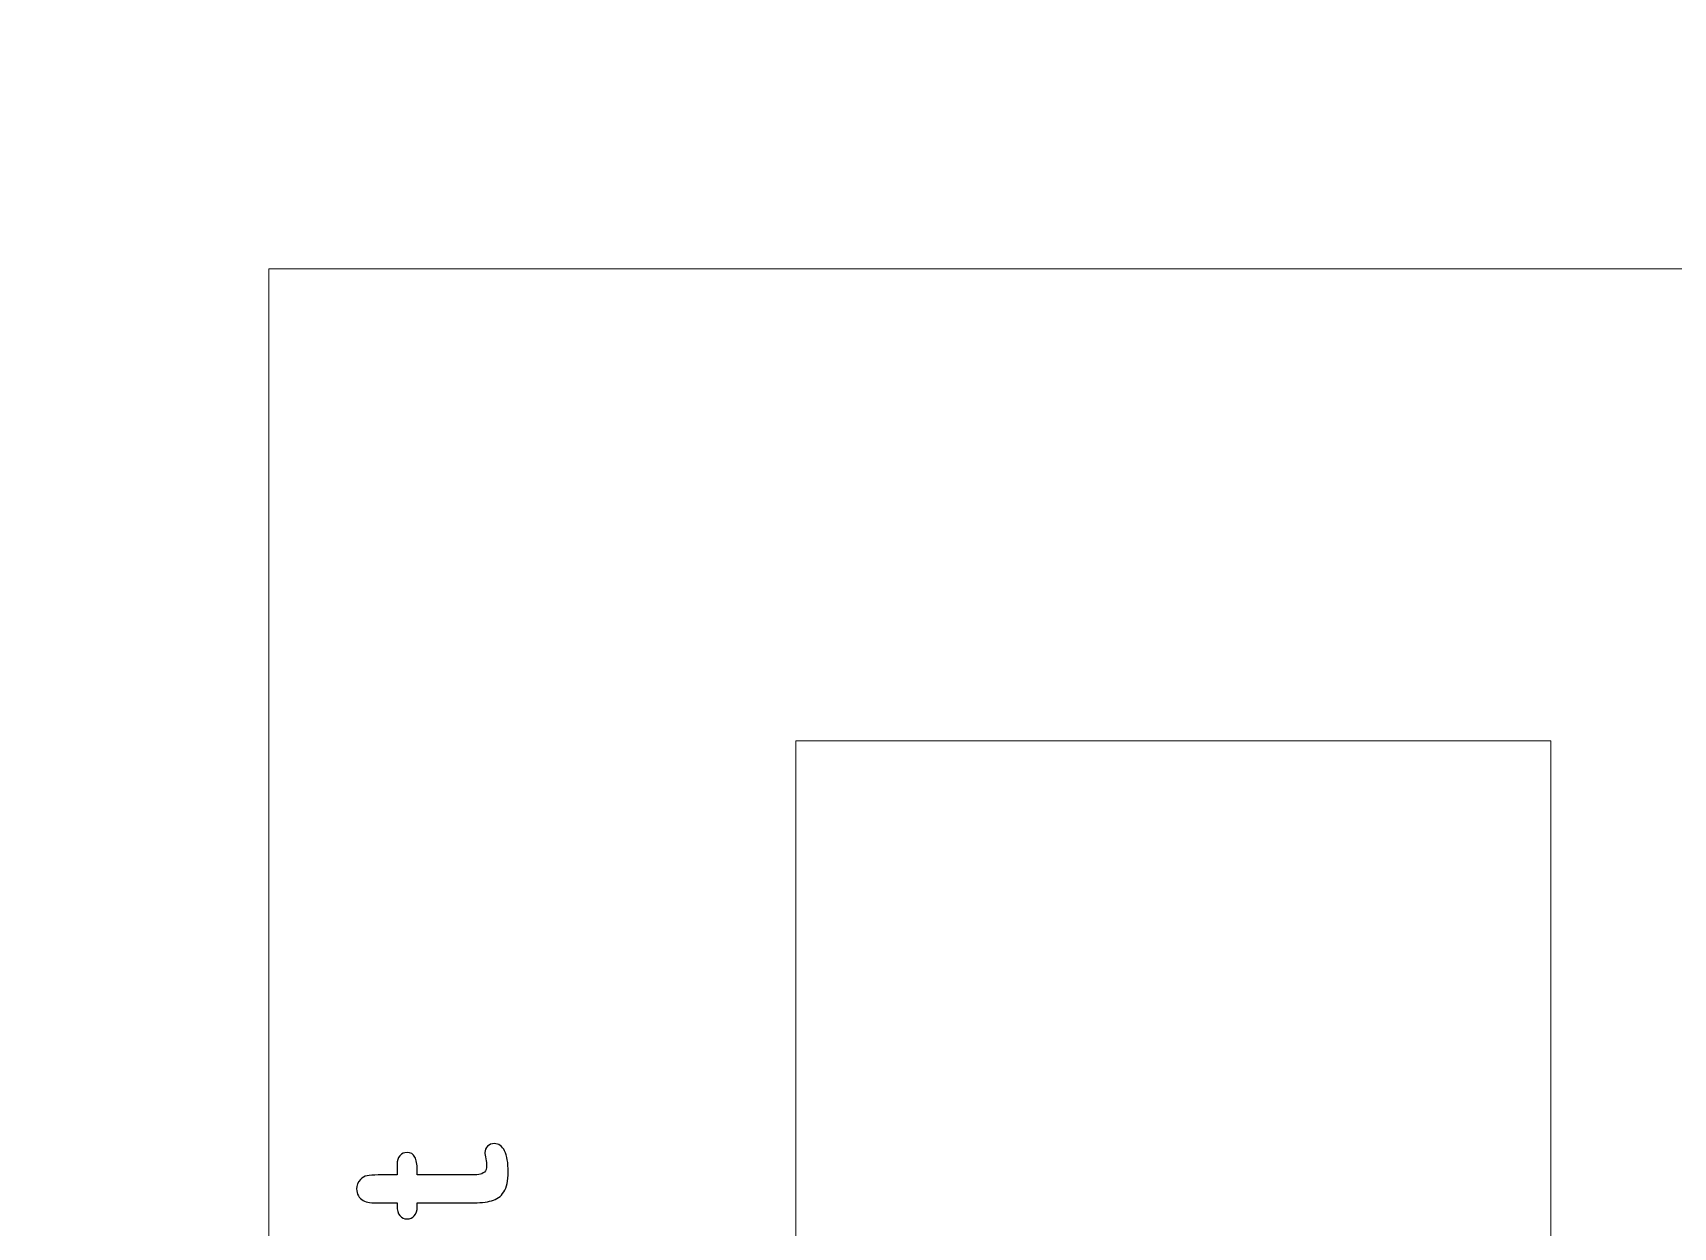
# Model space of a CAD drawing. Header units: inches. Extents: x -11.2 to 11.8, y -8.6 to 8.5.
# Drawn here: x -3.59 to -2.721, y 3.884 to 4.516 of the extents above; entities that cross this region are included whole.
import ezdxf

# ---------------------------------------------------------------- set-up
doc = ezdxf.new("R2010")
doc.units = ezdxf.units.IN
doc.header["$MEASUREMENT"] = 0
doc.layers.add('Tiny token holder', color=7, linetype='Continuous')

msp = doc.modelspace()

# ---------------------------------------------------------------- linework, layer by layer
at = {"layer": 'Tiny token holder', "color": 240, "lineweight": 9}
for points, knots in [([(-3.46482, 3.76611), (-3.46482, 3.76611), (-3.58981, 3.76611), (-3.58981, 3.76611), (-3.58981, 3.76611), (-3.58981, 3.76611), (-3.58981, 3.39111), (-3.58981, 3.39111), (-3.58981, 3.39111), (-3.58981, 3.39111), (-3.46482, 3.39111), (-3.46482, 3.39111), (-3.46482, 3.39111), (-3.46482, 3.39111), (-3.46482, 2.76611), (-3.46482, 2.76611), (-3.46482, 2.76611), (-3.46482, 2.76611), (-1.49749, 2.76611), (-1.49749, 2.76611), (-1.49749, 2.76611), (-1.49749, 2.76611), (-1.4975, 2.64111), (-1.4975, 2.64111), (-1.4975, 2.64111), (-1.4975, 2.64111), (-1.1225, 2.64111), (-1.1225, 2.64111), (-1.1225, 2.64111), (-1.1225, 2.64111), (-1.12249, 2.76611), (-1.12249, 2.76611), (-1.12249, 2.76611), (-1.12249, 2.76611), (-0.11482, 2.76611), (-0.11482, 2.76611), (-0.11482, 2.76611), (-0.11482, 2.76611), (-0.11482, 3.39111), (-0.11482, 3.39111), (-0.11482, 3.39111), (-0.11482, 3.39111), (0.01017, 3.39111), (0.01017, 3.39111), (0.01017, 3.39111), (0.01017, 3.39111), (0.01017, 3.76611), (0.01017, 3.76611), (0.01017, 3.76611), (0.01017, 3.76611), (-0.11482, 3.76611), (-0.11482, 3.76611), (-0.11482, 3.76611), (-0.11482, 3.76611), (-0.11482, 4.39111), (-0.11482, 4.39111), (-0.11482, 4.39111), (-0.11482, 4.39111), (-1.1225, 4.39111), (-1.1225, 4.39111), (-1.1225, 4.39111), (-1.1225, 4.39111), (-1.12249, 4.5161), (-1.12249, 4.5161), (-1.12249, 4.5161), (-1.12249, 4.5161), (-1.49749, 4.5161), (-1.49749, 4.5161), (-1.49749, 4.5161), (-1.49749, 4.5161), (-1.4975, 4.39111), (-1.4975, 4.39111), (-1.4975, 4.39111), (-1.4975, 4.39111), (-3.46482, 4.39111), (-3.46482, 4.39111), (-3.46482, 4.39111), (-3.46482, 4.39111), (-3.46482, 3.76611), (-3.46482, 3.76611)], [0, 0, 0, 0, 0.047619, 0.047619, 0.047619, 0.047619, 0.095238, 0.095238, 0.095238, 0.095238, 0.142857, 0.142857, 0.142857, 0.142857, 0.190476, 0.190476, 0.190476, 0.190476, 0.238095, 0.238095, 0.238095, 0.238095, 0.285714, 0.285714, 0.285714, 0.285714, 0.333333, 0.333333, 0.333333, 0.333333, 0.380952, 0.380952, 0.380952, 0.380952, 0.428571, 0.428571, 0.428571, 0.428571, 0.47619, 0.47619, 0.47619, 0.47619, 0.52381, 0.52381, 0.52381, 0.52381, 0.571429, 0.571429, 0.571429, 0.571429, 0.619048, 0.619048, 0.619048, 0.619048, 0.666667, 0.666667, 0.666667, 0.666667, 0.714286, 0.714286, 0.714286, 0.714286, 0.761905, 0.761905, 0.761905, 0.761905, 0.809524, 0.809524, 0.809524, 0.809524, 0.857143, 0.857143, 0.857143, 0.857143, 0.904762, 0.904762, 0.904762, 0.904762, 1, 1, 1, 1]), ([(-3.18564, 4.14111), (-3.18564, 4.14111), (-2.78564, 4.14111), (-2.78564, 4.14111), (-2.78564, 4.14111), (-2.78564, 4.14111), (-2.78564, 3.01611), (-2.78564, 3.01611), (-2.78564, 3.01611), (-2.78564, 3.01611), (-3.18564, 3.01611), (-3.18564, 3.01611), (-3.18564, 3.01611), (-3.18564, 3.01611), (-3.18564, 4.14111), (-3.18564, 4.14111)], [0, 0, 0, 0, 0.2, 0.2, 0.2, 0.2, 0.4, 0.4, 0.4, 0.4, 0.6, 0.6, 0.6, 0.6, 1, 1, 1, 1])]:
    msp.add_open_spline(points, degree=3, knots=knots, dxfattribs=at)
at = {"layer": 'Tiny token holder', "color": 250}
msp.add_open_spline([(-3.39683, 3.89476), (-3.39683, 3.89476), (-3.39683, 3.89639), (-3.39683, 3.89639), (-3.39683, 3.89639), (-3.39683, 3.89639), (-3.40574, 3.89639), (-3.40574, 3.89639), (-3.40574, 3.89639), (-3.40813, 3.89639), (-3.41, 3.89644), (-3.41135, 3.89657), (-3.41135, 3.89657), (-3.41272, 3.8967), (-3.41389, 3.89706), (-3.41485, 3.89763), (-3.41485, 3.89763), (-3.41587, 3.8982), (-3.4167, 3.89904), (-3.41733, 3.90013), (-3.41733, 3.90013), (-3.41796, 3.9012), (-3.41828, 3.90241), (-3.41828, 3.90376), (-3.41828, 3.90376), (-3.41828, 3.90563), (-3.41757, 3.90731), (-3.41617, 3.90883), (-3.41617, 3.90883), (-3.41522, 3.90985), (-3.41407, 3.91048), (-3.4127, 3.91076), (-3.4127, 3.91076), (-3.41135, 3.91104), (-3.40943, 3.91117), (-3.40693, 3.91117), (-3.40693, 3.91117), (-3.40693, 3.91117), (-3.39683, 3.91117), (-3.39683, 3.91117), (-3.39683, 3.91117), (-3.39683, 3.91117), (-3.39683, 3.91659), (-3.39683, 3.91659), (-3.39683, 3.91659), (-3.39683, 3.91868), (-3.39633, 3.9203), (-3.39535, 3.92139), (-3.39535, 3.92139), (-3.39435, 3.9225), (-3.39307, 3.92305), (-3.39154, 3.92305), (-3.39154, 3.92305), (-3.38954, 3.92305), (-3.38815, 3.92226), (-3.38735, 3.92068), (-3.38735, 3.92068), (-3.38656, 3.91911), (-3.38617, 3.91687), (-3.38617, 3.91393), (-3.38617, 3.91393), (-3.38617, 3.91393), (-3.38617, 3.91117), (-3.38617, 3.91117), (-3.38617, 3.91117), (-3.38617, 3.91117), (-3.35894, 3.91117), (-3.35894, 3.91117), (-3.35894, 3.91117), (-3.35663, 3.91117), (-3.35483, 3.91124), (-3.35359, 3.91141), (-3.35359, 3.91141), (-3.35235, 3.91157), (-3.35133, 3.912), (-3.35056, 3.9127), (-3.35056, 3.9127), (-3.34978, 3.91343), (-3.34939, 3.91457), (-3.34939, 3.91617), (-3.34939, 3.91617), (-3.34939, 3.91702), (-3.34954, 3.9182), (-3.34985, 3.91968), (-3.34985, 3.91968), (-3.35015, 3.92117), (-3.35031, 3.92233), (-3.35031, 3.92315), (-3.35031, 3.92315), (-3.35031, 3.92435), (-3.34983, 3.92543), (-3.34887, 3.92639), (-3.34887, 3.92639), (-3.34791, 3.92735), (-3.34672, 3.92781), (-3.34531, 3.92781), (-3.34531, 3.92781), (-3.34293, 3.92781), (-3.34111, 3.92652), (-3.33985, 3.92393), (-3.33985, 3.92393), (-3.33857, 3.92131), (-3.33794, 3.91757), (-3.33794, 3.91268), (-3.33794, 3.91268), (-3.33794, 3.90806), (-3.33872, 3.90456), (-3.34028, 3.90218), (-3.34028, 3.90218), (-3.34183, 3.8998), (-3.34398, 3.89824), (-3.34674, 3.8975), (-3.34674, 3.8975), (-3.34948, 3.89676), (-3.35315, 3.89639), (-3.35774, 3.89639), (-3.35774, 3.89639), (-3.35774, 3.89639), (-3.38617, 3.89639), (-3.38617, 3.89639), (-3.38617, 3.89639), (-3.38617, 3.89639), (-3.38617, 3.89444), (-3.38617, 3.89444), (-3.38617, 3.89444), (-3.38617, 3.8923), (-3.38667, 3.89067), (-3.38769, 3.88956), (-3.38769, 3.88956), (-3.38869, 3.88843), (-3.38998, 3.88787), (-3.39154, 3.88787), (-3.39154, 3.88787), (-3.39307, 3.88787), (-3.39435, 3.88846), (-3.39535, 3.88963), (-3.39535, 3.88963), (-3.39633, 3.89081), (-3.39683, 3.89252), (-3.39683, 3.89476)], degree=3, knots=[0, 0, 0, 0, 0.027778, 0.027778, 0.027778, 0.027778, 0.055556, 0.055556, 0.055556, 0.055556, 0.083333, 0.083333, 0.083333, 0.083333, 0.111111, 0.111111, 0.111111, 0.111111, 0.138889, 0.138889, 0.138889, 0.138889, 0.166667, 0.166667, 0.166667, 0.166667, 0.194444, 0.194444, 0.194444, 0.194444, 0.222222, 0.222222, 0.222222, 0.222222, 0.25, 0.25, 0.25, 0.25, 0.277778, 0.277778, 0.277778, 0.277778, 0.305556, 0.305556, 0.305556, 0.305556, 0.333333, 0.333333, 0.333333, 0.333333, 0.361111, 0.361111, 0.361111, 0.361111, 0.388889, 0.388889, 0.388889, 0.388889, 0.416667, 0.416667, 0.416667, 0.416667, 0.444444, 0.444444, 0.444444, 0.444444, 0.472222, 0.472222, 0.472222, 0.472222, 0.5, 0.5, 0.5, 0.5, 0.527778, 0.527778, 0.527778, 0.527778, 0.555556, 0.555556, 0.555556, 0.555556, 0.583333, 0.583333, 0.583333, 0.583333, 0.611111, 0.611111, 0.611111, 0.611111, 0.638889, 0.638889, 0.638889, 0.638889, 0.666667, 0.666667, 0.666667, 0.666667, 0.694444, 0.694444, 0.694444, 0.694444, 0.722222, 0.722222, 0.722222, 0.722222, 0.75, 0.75, 0.75, 0.75, 0.777778, 0.777778, 0.777778, 0.777778, 0.805556, 0.805556, 0.805556, 0.805556, 0.833333, 0.833333, 0.833333, 0.833333, 0.861111, 0.861111, 0.861111, 0.861111, 0.888889, 0.888889, 0.888889, 0.888889, 0.916667, 0.916667, 0.916667, 0.916667, 0.944444, 0.944444, 0.944444, 0.944444, 1, 1, 1, 1], dxfattribs=at)

doc.saveas('drawing.dxf')
